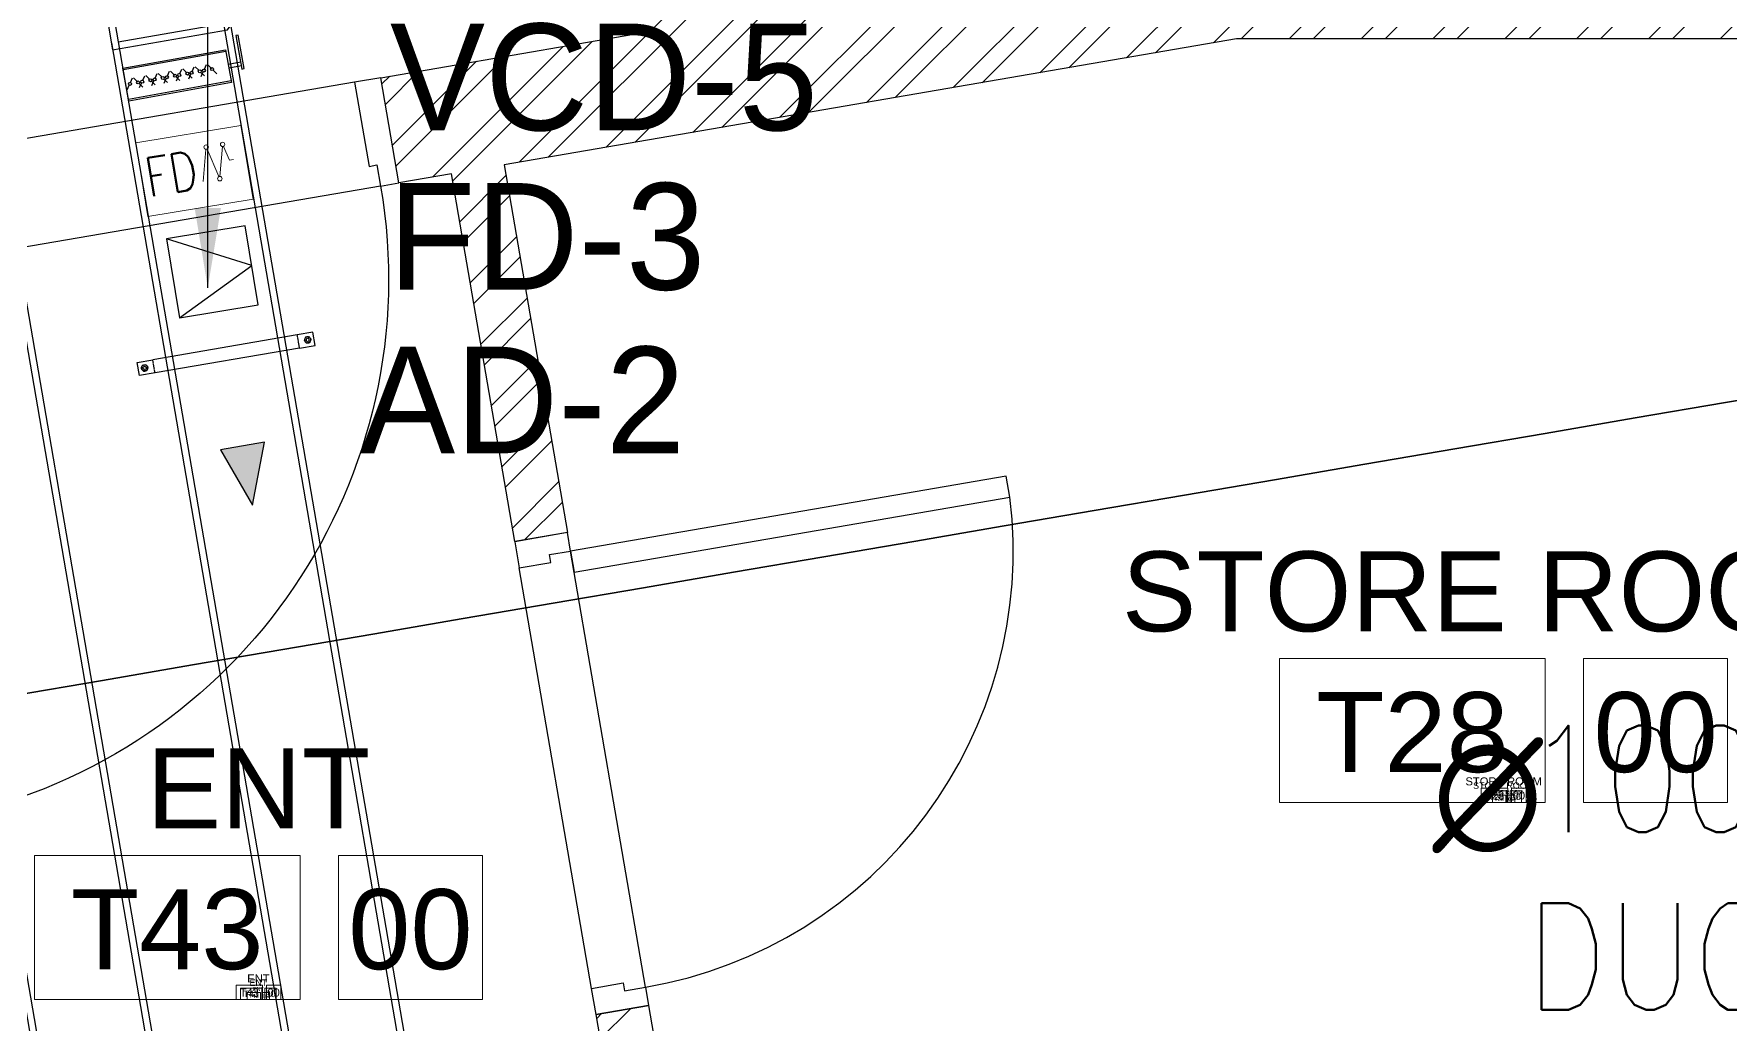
# Model space of a CAD drawing. Header units: millimetres. Extents: x -9226 to 166212, y -13 to 97274.
# Drawn here: x 38507 to 41687, y 21232 to 23089 of the extents above; entities that cross this region are included whole.
import ezdxf
from ezdxf.enums import TextEntityAlignment as Align

# ---------------------------------------------------------------- set-up
doc = ezdxf.new("R2010")
doc.units = ezdxf.units.MM
doc.linetypes.add('23491-GN-XR-PLOT LIMIT$0$DASHED', pattern=[0.75, 0.5, -0.25])
doc.linetypes.add('HIDDEN', pattern=[9.525, 6.35, -3.175])
doc.layers.get('0').update_dxf_attribs({"color": 8})
for name, color, linetype in [('-TEXT', 7, 'Continuous'), ('1.INS', 8, 'Continuous'), ('1.support 2', 7, 'Continuous'), ('23491-GN-XR-PLOT LIMIT$0$ARCADE', 8, 'Continuous'), ('23491-GN-XR-PLOT LIMIT$0$PODIUM', 8, 'Continuous'), ('23491-GN-XR-PLOT LIMIT$0$RETAIL', 8, 'Continuous'), ('EAD', 30, 'Continuous'), ('ETA-AC-SUPPORT', 25, 'Continuous'), ('FAD', 3, 'Continuous'), ('IZ-AC-VCD', 4, 'Continuous'), ('LETER LINE', 7, 'Continuous'), ('VCD SHE', 7, 'Continuous')]:
    doc.layers.add(name, color=color, linetype=linetype)
for name, color, linetype, lineweight in [('1.XREF', 8, 'Continuous', 9), ('23491-XR-AR-2ND FLOOR PLAN$0$23491-XR-AR-2ND FLOOR PLAN$0$23491-XR-AR-TYP-FLOOR$0$Zone-6_30May22$0$TYP$0$2B+G+19+R Typical Floor$0$A-DOOR', 8, 'Continuous', 25), ('23491-XR-AR-2ND FLOOR PLAN$0$23491-XR-AR-2ND FLOOR PLAN$0$A-WALL', 8, 'Continuous', 30), ('23491-XR-AR-2ND FLOOR PLAN$0$23491-XR-AR-TYP-FLOOR$0$A-WALL-PATT', 8, 'Continuous', 5), ('23491-XR-AR-2ND FLOOR PLAN$0$23491-XR-AR-TYP-FLOOR$0$Zone-6_30May22$0$TYP$0$2B+G+19+R Typical Floor$0$A-DOOR', 8, 'Continuous', 25), ('23491-XR-AR-2ND FLOOR PLAN$0$A-FLOR-IDEN', 8, 'Continuous', 9), ('23491-XR-AR-2ND FLOOR PLAN$0$A-FLOR-IDEN @ 10', 8, 'Continuous', 9), ('23491-XR-AR-2ND FLOOR PLAN$0$A-FLOR-IDEN @ 100', 8, 'Continuous', 9), ('23491-XR-AR-2ND FLOOR PLAN$0$A-FLOR-IDEN @ 5', 8, 'Continuous', 9), ('23491-XR-AR-2ND FLOOR PLAN$0$A-FLOR-IDEN @ 8', 8, 'Continuous', 9), ('23491-XR-AR-2ND FLOOR PLAN$0$A-WALL', 8, 'Continuous', 30), ('23491-XR-AR-2ND FLOOR PLAN$0$A-WALL-CAVI', 8, 'Continuous', 15), ('A-ANNO-DIMS', 8, 'Continuous', 9), ('HVAC-VOL-SPD-S01-M-01-0400 R-01$0$HVAC-VOL-SPD-S01-M-01-0400 R-01$0$000-VL-M-FD', 20, 'Continuous', 20)]:
    doc.layers.add(name, color=color, linetype=linetype, lineweight=lineweight)
doc.styles.add('23491-XR-AR-2ND FLOOR PLAN$0$23491-XR-AR-2ND FLOOR PLAN$0$SDC-TEXT_4_2', font='arial.ttf')
doc.styles.add('23491-XR-AR-2ND FLOOR PLAN$0$SDC-TEXT_4_2', font='arial.ttf')
doc.styles.add('HVAC-VOL-SPD-S01-M-01-0400 R-01$0$HVAC-VOL-SPD-S01-M-01-0400 R-01$0$ROMANS', font='romans.shx', dxfattribs={"width": 0.75})
doc.styles.add('JSE', font='romans.shx', dxfattribs={"width": 0.85})
doc.styles.add('ROMANS', font='isocp.shx', dxfattribs={"width": 0.8})
doc.styles.add('SDC-TEXT-ARB', font='sdc-arb.shx', dxfattribs={"height": 0.5})
doc.dimstyles.new('JSE', dxfattribs={"dimtxt": 50, "dimasz": 150, "dimexe": 0.18, "dimexo": 0.0625, "dimgap": 50, "dimtad": 0, "dimdec": 0, "dimrnd": 5, "dimzin": 0, "dimdsep": 46, "dimtxsty": 'ROMANS', "dimcen": 0.09, "dimclrd": 7, "dimclre": 7, "dimclrt": 7, "dimadec": 0, "dimazin": 0, "dimtfac": 1, "dimtdec": 0, "dimtofl": 0, "dimtmove": 0, "dimatfit": 3, "dimfxl": 1, "dimtolj": 1, "dimtzin": 0, "dimarcsym": 1})

# ---------------------------------------------------------------- blocks, each defined once
blk = doc.blocks.new('*U535')
at = {"layer": '23491-XR-AR-2ND FLOOR PLAN$0$23491-XR-AR-TYP-FLOOR$0$Zone-6_30May22$0$TYP$0$2B+G+19+R Typical Floor$0$A-DOOR', "color": 8}
for p, q in [((1.065, 0), (0.035, 0)), ((1.05, -0.2), (0.05, -0.2))]:
    blk.add_line(p, q, dxfattribs=at)
blk.add_lwpolyline([(0.075, 0), (0.075, 1.0292), (0.035, 1.0292), (0.035, 0)], close=True, dxfattribs=at)
for points in [[(0.035, 0), (0, 0), (0, -0.2), (0.05, -0.2), (0.05, -0.04), (0.035, -0.04), (0.035, 0)], [(1.065, 0), (1.1, 0), (1.1, -0.2), (1.05, -0.2), (1.05, -0.04), (1.065, -0.04), (1.065, 0)]]:
    blk.add_lwpolyline(points, dxfattribs=at)
blk.add_arc((0.035, 0), 1.03, 0, 87.7744, dxfattribs=at)
blk = doc.blocks.new('*U507')
at = {"color": 8, "linetype": 'ByBlock'}
for points in [[(1.3, 0), (-7, 0), (-7, 4.5), (1.3, 4.5)], [(2.5, 0), (7, 0), (7, 4.5), (2.5, 4.5)]]:
    blk.add_lwpolyline(points, close=True, dxfattribs=at)
at = {"color": 8, "linetype": 'ByBlock', "style": '23491-XR-AR-2ND FLOOR PLAN$0$SDC-TEXT_4_2'}
for tag, p in [('ROOM-NAME-2', (0, 9.95)), ('ROOM-NAME-1', (0, 6.6)), ('ROOM-NO.', (-2.85, 2.2)), ('ROOM-FINISH', (4.75, 2.2))]:
    blk.add_attdef(tag, text='', height=2.5, dxfattribs=at).set_placement(p, align=Align.MIDDLE_CENTER)
blk = doc.blocks.new('*U743')
at = {"layer": '23491-XR-AR-2ND FLOOR PLAN$0$A-FLOR-IDEN @ 10', "color": 8}
ref = blk.add_blockref('*U507', (38928.3, 21278.4), dxfattribs=dict(at, xscale=5.999999999999999, yscale=5.999999999999999, zscale=5.999999999999999))
ref.add_attrib('ROOM-NO.', 'T43', dxfattribs={"layer": '0', "color": 0, "linetype": 'ByBlock', "height": 15, "style": '23491-XR-AR-2ND FLOOR PLAN$0$SDC-TEXT_4_2'}).set_placement((38911.2, 21291.6), align=Align.MIDDLE_CENTER)
ref.add_attrib('ROOM-FINISH', '00', dxfattribs={"layer": '0', "color": 0, "linetype": 'ByBlock', "height": 15, "style": '23491-XR-AR-2ND FLOOR PLAN$0$SDC-TEXT_4_2'}).set_placement((38956.8, 21291.6), align=Align.MIDDLE_CENTER)
ref.add_attrib('ROOM-NAME-1', 'ENT', dxfattribs={"layer": '0', "color": 0, "linetype": 'ByBlock', "height": 15, "style": '23491-XR-AR-2ND FLOOR PLAN$0$SDC-TEXT_4_2'}).set_placement((38928.3, 21318), align=Align.MIDDLE_CENTER)
at = {"layer": '23491-XR-AR-2ND FLOOR PLAN$0$A-FLOR-IDEN @ 100', "color": 8}
ref = blk.add_blockref('*U507', (38928.3, 21278.4), dxfattribs=dict(at, xscale=60, yscale=60, zscale=60))
ref.add_attrib('ROOM-NO.', 'T43', dxfattribs={"layer": '0', "color": 0, "linetype": 'ByBlock', "height": 150, "style": '23491-XR-AR-2ND FLOOR PLAN$0$SDC-TEXT_4_2'}).set_placement((38757.3, 21410.4), align=Align.MIDDLE_CENTER)
ref.add_attrib('ROOM-FINISH', '00', dxfattribs={"layer": '0', "color": 0, "linetype": 'ByBlock', "height": 150, "style": '23491-XR-AR-2ND FLOOR PLAN$0$SDC-TEXT_4_2'}).set_placement((39213.3, 21410.4), align=Align.MIDDLE_CENTER)
ref.add_attrib('ROOM-NAME-1', 'ENT', dxfattribs={"layer": '0', "color": 0, "linetype": 'ByBlock', "height": 150, "style": '23491-XR-AR-2ND FLOOR PLAN$0$SDC-TEXT_4_2'}).set_placement((38928.3, 21674.4), align=Align.MIDDLE_CENTER)
at = {"layer": '23491-XR-AR-2ND FLOOR PLAN$0$A-FLOR-IDEN @ 5', "color": 8}
ref = blk.add_blockref('*U507', (38928.3, 21278.4), dxfattribs=dict(at, xscale=3, yscale=3, zscale=3))
ref.add_attrib('ROOM-NO.', 'T43', dxfattribs={"layer": '0', "color": 0, "linetype": 'ByBlock', "height": 7.5, "style": '23491-XR-AR-2ND FLOOR PLAN$0$SDC-TEXT_4_2'}).set_placement((38919.8, 21285), align=Align.MIDDLE_CENTER)
ref.add_attrib('ROOM-FINISH', '00', dxfattribs={"layer": '0', "color": 0, "linetype": 'ByBlock', "height": 7.5, "style": '23491-XR-AR-2ND FLOOR PLAN$0$SDC-TEXT_4_2'}).set_placement((38942.6, 21285), align=Align.MIDDLE_CENTER)
ref.add_attrib('ROOM-NAME-1', 'ENT', dxfattribs={"layer": '0', "color": 0, "linetype": 'ByBlock', "height": 7.5, "style": '23491-XR-AR-2ND FLOOR PLAN$0$SDC-TEXT_4_2'}).set_placement((38928.3, 21298.2), align=Align.MIDDLE_CENTER)
at = {"layer": '23491-XR-AR-2ND FLOOR PLAN$0$A-FLOR-IDEN @ 8', "color": 8}
ref = blk.add_blockref('*U507', (38928.3, 21278.4), dxfattribs=dict(at, xscale=4.8, yscale=4.8, zscale=4.8))
ref.add_attrib('ROOM-NO.', 'T43', dxfattribs={"layer": '0', "color": 0, "linetype": 'ByBlock', "height": 12, "style": '23491-XR-AR-2ND FLOOR PLAN$0$SDC-TEXT_4_2'}).set_placement((38914.6, 21289), align=Align.MIDDLE_CENTER)
ref.add_attrib('ROOM-FINISH', '00', dxfattribs={"layer": '0', "color": 0, "linetype": 'ByBlock', "height": 12, "style": '23491-XR-AR-2ND FLOOR PLAN$0$SDC-TEXT_4_2'}).set_placement((38951.1, 21289), align=Align.MIDDLE_CENTER)
ref.add_attrib('ROOM-NAME-1', 'ENT', dxfattribs={"layer": '0', "color": 0, "linetype": 'ByBlock', "height": 12, "style": '23491-XR-AR-2ND FLOOR PLAN$0$SDC-TEXT_4_2'}).set_placement((38928.3, 21310.1), align=Align.MIDDLE_CENTER)
blk = doc.blocks.new('23491-GN-XR-PLOT LIMIT')
at = {"layer": '23491-GN-XR-PLOT LIMIT$0$ARCADE', "color": 8}
blk.add_lwpolyline([(48271.7, 23525.6, 0.000496), (5000, 16088.4), (5000, 11014.2, -0.000526), (50902.2, 18902.5), (55000, 23715.1), (55000, 82243.6), (50763.6, 86480), (9264.6, 86480), (5000, 82215.4), (5000, 81480), (48692.6, 81480), (50500, 80172.6), (50500, 25555.4)], format="xyb", close=True, dxfattribs=at)
at = {"layer": '23491-GN-XR-PLOT LIMIT$0$PODIUM', "color": 8, "linetype": '23491-GN-XR-PLOT LIMIT$0$DASHED', "ltscale": 15, "flags": 128}
blk.add_lwpolyline([(5000, 82215.4), (5000, 11014.2, -0.000526), (50902.2, 18902.5), (55000, 23715.1), (55000, 82243.6), (50763.6, 86480), (9264.6, 86480)], format="xyb", close=True, dxfattribs=at)
blk.add_lwpolyline([(5000, 82215.4), (5000, 11014.2, -0.000526), (50902.2, 18902.5), (55000, 23715.1), (55000, 82243.6), (50763.6, 86480), (9264.6, 86480)], format="xyb", close=True, dxfattribs=at)
at = {"layer": '23491-GN-XR-PLOT LIMIT$0$RETAIL', "color": 8}
blk.add_lwpolyline([(48271.7, 23525.6), (50500, 25555.4), (50500, 80172.6), (48692.6, 81480), (5000, 81480), (5000, 71480), (40000, 71480), (40000, 32256.2, 0.000401), (5000, 26236.7), (5000, 16088.4, -0.000496)], format="xyb", close=True, dxfattribs=at)
blk = doc.blocks.new('*U510')
at = {"layer": '23491-XR-AR-2ND FLOOR PLAN$0$23491-XR-AR-2ND FLOOR PLAN$0$23491-XR-AR-TYP-FLOOR$0$Zone-6_30May22$0$TYP$0$2B+G+19+R Typical Floor$0$A-DOOR', "color": 8}
for p, q in [((0.865, 0), (0.035, 0)), ((0.85, -0.1), (0.05, -0.1))]:
    blk.add_line(p, q, dxfattribs=at)
blk.add_lwpolyline([(0.075, 0), (0.075, 0.829), (0.035, 0.829), (0.035, 0)], close=True, dxfattribs=at)
for points in [[(0.035, 0), (0, 0), (0, -0.1), (0.05, -0.1), (0.05, -0.04), (0.035, -0.04), (0.035, 0)], [(0.865, 0), (0.9, 0), (0.9, -0.1), (0.85, -0.1), (0.85, -0.04), (0.865, -0.04), (0.865, 0)]]:
    blk.add_lwpolyline(points, dxfattribs=at)
blk.add_arc((0.035, 0), 0.83, 360, 87.2377, dxfattribs=at)
blk = doc.blocks.new('*U531')
at = {"color": 8, "linetype": 'ByBlock'}
for points in [[(1.3, 0), (-7, 0), (-7, 4.5), (1.3, 4.5)], [(2.5, 0), (7, 0), (7, 4.5), (2.5, 4.5)]]:
    blk.add_lwpolyline(points, close=True, dxfattribs=at)
at = {"color": 8, "linetype": 'ByBlock', "style": '23491-XR-AR-2ND FLOOR PLAN$0$23491-XR-AR-2ND FLOOR PLAN$0$SDC-TEXT_4_2'}
for tag, p in [('ROOM-NAME-2', (0, 9.95)), ('ROOM-NAME-1', (0, 6.6)), ('ROOM-NO.', (-2.85, 2.2)), ('ROOM-FINISH', (4.75, 2.2))]:
    blk.add_attdef(tag, text='', height=2.5, dxfattribs=at).set_placement(p, align=Align.MIDDLE_CENTER)
blk = doc.blocks.new('*U849')
at = {"layer": '23491-XR-AR-2ND FLOOR PLAN$0$A-FLOR-IDEN @ 10', "color": 8}
ref = blk.add_blockref('*U531', (41262.9, 21648), dxfattribs=dict(at, xscale=5.999999999999999, yscale=5.999999999999999, zscale=5.999999999999999))
ref.add_attrib('ROOM-NO.', 'T28', dxfattribs={"layer": '0', "color": 0, "linetype": 'ByBlock', "height": 15, "style": '23491-XR-AR-2ND FLOOR PLAN$0$23491-XR-AR-2ND FLOOR PLAN$0$SDC-TEXT_4_2'}).set_placement((41245.8, 21661.2), align=Align.MIDDLE_CENTER)
ref.add_attrib('ROOM-FINISH', '00', dxfattribs={"layer": '0', "color": 0, "linetype": 'ByBlock', "height": 15, "style": '23491-XR-AR-2ND FLOOR PLAN$0$23491-XR-AR-2ND FLOOR PLAN$0$SDC-TEXT_4_2'}).set_placement((41291.4, 21661.2), align=Align.MIDDLE_CENTER)
ref.add_attrib('ROOM-NAME-1', 'STORE ROOM', dxfattribs={"layer": '0', "color": 0, "linetype": 'ByBlock', "height": 15, "style": '23491-XR-AR-2ND FLOOR PLAN$0$23491-XR-AR-2ND FLOOR PLAN$0$SDC-TEXT_4_2'}).set_placement((41262.9, 21687.6), align=Align.MIDDLE_CENTER)
at = {"layer": '23491-XR-AR-2ND FLOOR PLAN$0$A-FLOR-IDEN @ 100', "color": 8}
ref = blk.add_blockref('*U531', (41262.9, 21648), dxfattribs=dict(at, xscale=60, yscale=60, zscale=60))
ref.add_attrib('ROOM-NO.', 'T28', dxfattribs={"layer": '0', "color": 0, "linetype": 'ByBlock', "height": 150, "style": '23491-XR-AR-2ND FLOOR PLAN$0$23491-XR-AR-2ND FLOOR PLAN$0$SDC-TEXT_4_2'}).set_placement((41091.9, 21780), align=Align.MIDDLE_CENTER)
ref.add_attrib('ROOM-FINISH', '00', dxfattribs={"layer": '0', "color": 0, "linetype": 'ByBlock', "height": 150, "style": '23491-XR-AR-2ND FLOOR PLAN$0$23491-XR-AR-2ND FLOOR PLAN$0$SDC-TEXT_4_2'}).set_placement((41547.9, 21780), align=Align.MIDDLE_CENTER)
ref.add_attrib('ROOM-NAME-1', 'STORE ROOM', dxfattribs={"layer": '0', "color": 0, "linetype": 'ByBlock', "height": 150, "style": '23491-XR-AR-2ND FLOOR PLAN$0$23491-XR-AR-2ND FLOOR PLAN$0$SDC-TEXT_4_2'}).set_placement((41262.9, 22044), align=Align.MIDDLE_CENTER)
at = {"layer": '23491-XR-AR-2ND FLOOR PLAN$0$A-FLOR-IDEN @ 5', "color": 8}
ref = blk.add_blockref('*U531', (41262.9, 21648), dxfattribs=dict(at, xscale=3, yscale=3, zscale=3))
ref.add_attrib('ROOM-NO.', 'T28', dxfattribs={"layer": '0', "color": 0, "linetype": 'ByBlock', "height": 7.5, "style": '23491-XR-AR-2ND FLOOR PLAN$0$23491-XR-AR-2ND FLOOR PLAN$0$SDC-TEXT_4_2'}).set_placement((41254.4, 21654.6), align=Align.MIDDLE_CENTER)
ref.add_attrib('ROOM-FINISH', '00', dxfattribs={"layer": '0', "color": 0, "linetype": 'ByBlock', "height": 7.5, "style": '23491-XR-AR-2ND FLOOR PLAN$0$23491-XR-AR-2ND FLOOR PLAN$0$SDC-TEXT_4_2'}).set_placement((41277.2, 21654.6), align=Align.MIDDLE_CENTER)
ref.add_attrib('ROOM-NAME-1', 'STORE ROOM', dxfattribs={"layer": '0', "color": 0, "linetype": 'ByBlock', "height": 7.5, "style": '23491-XR-AR-2ND FLOOR PLAN$0$23491-XR-AR-2ND FLOOR PLAN$0$SDC-TEXT_4_2'}).set_placement((41262.9, 21667.8), align=Align.MIDDLE_CENTER)
at = {"layer": '23491-XR-AR-2ND FLOOR PLAN$0$A-FLOR-IDEN @ 8', "color": 8}
ref = blk.add_blockref('*U531', (41262.9, 21648), dxfattribs=dict(at, xscale=4.8, yscale=4.8, zscale=4.8))
ref.add_attrib('ROOM-NO.', 'T28', dxfattribs={"layer": '0', "color": 0, "linetype": 'ByBlock', "height": 12, "style": '23491-XR-AR-2ND FLOOR PLAN$0$23491-XR-AR-2ND FLOOR PLAN$0$SDC-TEXT_4_2'}).set_placement((41249.2, 21658.6), align=Align.MIDDLE_CENTER)
ref.add_attrib('ROOM-FINISH', '00', dxfattribs={"layer": '0', "color": 0, "linetype": 'ByBlock', "height": 12, "style": '23491-XR-AR-2ND FLOOR PLAN$0$23491-XR-AR-2ND FLOOR PLAN$0$SDC-TEXT_4_2'}).set_placement((41285.7, 21658.6), align=Align.MIDDLE_CENTER)
ref.add_attrib('ROOM-NAME-1', 'STORE ROOM', dxfattribs={"layer": '0', "color": 0, "linetype": 'ByBlock', "height": 12, "style": '23491-XR-AR-2ND FLOOR PLAN$0$23491-XR-AR-2ND FLOOR PLAN$0$SDC-TEXT_4_2'}).set_placement((41262.9, 21679.7), align=Align.MIDDLE_CENTER)
blk = doc.blocks.new('23491-XR-AR-2ND FLOOR PLAN')
at = {"layer": '23491-XR-AR-2ND FLOOR PLAN$0$23491-XR-AR-TYP-FLOOR$0$A-WALL-PATT'}
h = blk.add_hatch(dxfattribs=at)
h.set_pattern_fill('ANSI32', color=8, scale=10)
h.paths.add_polyline_path([(42213.5, 22349.4), (42088, 23080), (42450, 23080), (42450, 22389.8)], flags=16)
h.paths.add_polyline_path([(40350, 23212.1), (40350, 23780), (39750, 23780), (39750, 23109)], flags=16)
h.paths.add_polyline_path([(40450, 25780), (40550, 25780), (40550, 25880), (40450, 25880)], flags=17)
h.paths.add_polyline_path([(42350, 23280), (42250, 23280), (42250, 23280), (40745.3, 23280), (40450, 23229.3), (40450, 23880), (39850, 23880), (39850, 25980), (39650, 25980), (39650, 23091.8), (39158, 23007.2), (39191.8, 22810.1), (39290.4, 22827.1), (39408.9, 22137.2), (39507.5, 22154.1), (39388.9, 22844), (40762.3, 23080), (41986.5, 23080), (42688.2, 18996.4), (42866.9, 19027.7), (42850, 19126), (42769.8, 19112.2), (42490.3, 20738.8), (43554.4, 20921.7), (43537.4, 21020.2), (42522.6, 20845.8), (42279.7, 22259.3), (42550, 22305.4), (42550, 23080), (43850, 23080), (43850, 22030), (44450, 22030), (44450, 21999.7), (44550, 21999.7), (44550, 22130), (43950, 22130), (43950, 23080), (48000, 23080), (48000, 23280), (42350, 23280)])
h = blk.add_hatch(dxfattribs=at)
h.set_pattern_fill('ANSI32', color=8, scale=10)
h.paths.add_polyline_path([(39561.3, 21250.2), (39659.9, 21267.1), (39744.6, 20774.2), (42307, 21214.6), (42324, 21116.1), (39663, 20658.8)])
at = {"layer": '23491-XR-AR-2ND FLOOR PLAN$0$23491-XR-AR-2ND FLOOR PLAN$0$A-WALL', "color": 8}
blk.add_lwpolyline([(39663, 20658.8), (39561.3, 21250.2), (39659.9, 21267.1), (39744.6, 20774.3)], dxfattribs=at)
at = {"layer": '23491-XR-AR-2ND FLOOR PLAN$0$A-WALL', "color": 8}
for p, q in [((39158, 23007.2), (39650, 23091.8)), ((40762.3, 23080), (39388.9, 22844)), ((41986.5, 23080), (40762.3, 23080)), ((39191.8, 22810.1), (39158, 23007.2)), ((39388.9, 22844), (39507.5, 22154.1)), ((39290.4, 22827.1), (39191.8, 22810.1)), ((39408.9, 22137.2), (39290.4, 22827.1)), ((39507.5, 22154.1), (39408.9, 22137.2))]:
    blk.add_line(p, q, dxfattribs=at)
at = {"layer": '23491-XR-AR-2ND FLOOR PLAN$0$23491-XR-AR-2ND FLOOR PLAN$0$23491-XR-AR-TYP-FLOOR$0$Zone-6_30May22$0$TYP$0$2B+G+19+R Typical Floor$0$A-DOOR', "color": 8, "xscale": 1000.000000000003, "yscale": 1000.000000000003, "zscale": 1000.000000000003, "rotation": 279.7502717574782}
blk.add_blockref('*U510', (39507.5, 22154.1), dxfattribs=at)
at = {"layer": '23491-XR-AR-2ND FLOOR PLAN$0$23491-XR-AR-TYP-FLOOR$0$Zone-6_30May22$0$TYP$0$2B+G+19+R Typical Floor$0$A-DOOR', "color": 8, "xscale": -999.9999999999936, "yscale": 999.9999999999936, "zscale": 999.9999999999973, "rotation": 189.7502717617888}
blk.add_blockref('*U535', (38107.7, 22623.8), dxfattribs=at)
at = {"layer": '23491-XR-AR-2ND FLOOR PLAN$0$A-FLOR-IDEN'}
for name in ['*U849', '*U743']:
    blk.add_blockref(name, (0, 0), dxfattribs=at)
at = {"layer": '23491-XR-AR-2ND FLOOR PLAN$0$A-WALL-CAVI', "color": 8}
blk.add_blockref('23491-GN-XR-PLOT LIMIT', (0, 0), dxfattribs=at)
blk = doc.blocks.new('XREF')
at = {"layer": 'A-ANNO-DIMS', "color": 8}
blk.add_blockref('23491-XR-AR-2ND FLOOR PLAN', (0, 0), dxfattribs=at)
blk = doc.blocks.new('*U542')
at = {"layer": 'IZ-AC-VCD', "color": 5}
for p, q in [((-10, 416.7), (-10, 0)), ((110, 416.7), (110, 0))]:
    blk.add_line(p, q, dxfattribs=at)
at = {"layer": 'IZ-AC-VCD', "color": 5, "extrusion": (0, 0, -1)}
for p, q in [((41.5, 467.5), (41.5, 416.7)), ((58.5, 416.7), (58.5, 467.5))]:
    blk.add_line(p, q, dxfattribs=at)
at = {"layer": 'IZ-AC-VCD', "color": 5}
for points in [[(29.2, 475.9), (165.1, 475.9), (165.1, 467.5), (29.2, 467.5)], [(-16.7, 0), (116.7, 0), (116.7, 416.7), (-16.7, 416.7)]]:
    blk.add_lwpolyline(points, close=True, dxfattribs=at)
at = {"layer": 'IZ-AC-VCD', "color": 7, "extrusion": (0, 0, -1)}
for points in [[(-28.6, 364.9), (-45.1, 353.4)], [(-54.9, 346.6), (-71.4, 335.1)], [(-28.6, 314.9), (-45.1, 303.4)], [(-28.6, 301.8), (-45.1, 313.2)], [(-54.9, 320.1), (-71.4, 331.5)], [(-54.9, 296.6), (-71.4, 285.1)], [(-54.9, 270.1), (-71.4, 281.5)], [(-28.6, 264.9), (-45.1, 253.4)], [(-28.6, 251.8), (-45.1, 263.2)], [(-28.6, 214.9), (-45.1, 203.4)], [(-28.6, 201.8), (-45.1, 213.2)], [(-54.9, 246.6), (-71.4, 235.1)], [(-54.9, 220.1), (-71.4, 231.5)], [(-28.6, 164.9), (-45.1, 153.4)], [(-28.6, 151.8), (-45.1, 163.2)], [(-54.9, 196.6), (-71.4, 185.1)], [(-54.9, 170.1), (-71.4, 181.5)], [(-54.9, 146.6), (-71.4, 135.1)], [(-28.6, 114.9), (-45.1, 103.4)], [(-28.6, 101.8), (-45.1, 113.2)], [(-54.9, 120.1), (-71.4, 131.5)], [(-54.9, 96.6), (-71.4, 85.1)], [(-54.9, 70.1), (-71.4, 81.5)], [(-28.6, 64.9), (-45.1, 53.4)], [(-28.6, 51.8), (-45.1, 63.2)], [(-28.6, 1.8), (-45.1, 13.2)], [(-54.9, 46.6), (-71.4, 35.1)], [(-54.9, 20.1), (-71.4, 31.5)]]:
    blk.add_lwpolyline(points, dxfattribs=at)
for centre in [(-50, 350), (-50, 316.7), (-50, 300), (-50, 266.7), (-50, 250), (-50, 216.7), (-50, 200), (-50, 166.7), (-50, 150), (-50, 116.7), (-50, 100), (-50, 66.7), (-50, 50), (-50, 16.7)]:
    blk.add_circle(centre, 6, dxfattribs=at)
blk = doc.blocks.new('*U547')
at = {"layer": 'HVAC-VOL-SPD-S01-M-01-0400 R-01$0$HVAC-VOL-SPD-S01-M-01-0400 R-01$0$000-VL-M-FD'}
for p, q in [((228, 106.6), (213.4, 48.1)), ((243.7, 52.1), (230.1, 106.6)), ((259.3, 106.6), (245.7, 52.1)), ((268.2, 79.4), (261.3, 106.6)), ((276, 79.4), (268.2, 79.4))]:
    blk.add_line(p, q, dxfattribs=at)
blk.add_lwpolyline([(100, 140), (100, 0), (300, 0), (300, 140)], close=True, dxfattribs=at)
for centre in [(229, 110.7), (260.3, 110.7), (244.7, 48.1)]:
    blk.add_circle(centre, 4.17, dxfattribs=at)
at = {"layer": 'HVAC-VOL-SPD-S01-M-01-0400 R-01$0$HVAC-VOL-SPD-S01-M-01-0400 R-01$0$000-VL-M-FD', "style": 'HVAC-VOL-SPD-S01-M-01-0400 R-01$0$HVAC-VOL-SPD-S01-M-01-0400 R-01$0$ROMANS', "width": 0.8}
blk.add_text('FD', height=72.53, rotation=360, dxfattribs=at).set_placement((108.1, 72.2), align=Align.MIDDLE_LEFT)
blk = doc.blocks.new('HVAC-VOL-SPD-S01-M-01-0400 R-01$0$HVAC-VOL-SPD-S01-M-01-0400 R-01$0$A$C2F9C6816')
blk.add_hatch(color=256).paths.add_polyline_path([(-198.8, -78.6), (-398.8, -153.6), (-198.8, -228.6)])
for p, q in [((-198.8, -78.6), (-398.8, -153.6)), ((-198.8, -228.6), (-198.8, -78.6)), ((-398.8, -153.6), (-198.8, -228.6))]:
    blk.add_line(p, q)
blk = doc.blocks.new('t')
at = {"layer": 'ETA-AC-SUPPORT', "color": 7, "linetype": 'HIDDEN', "ltscale": 0.3, "extrusion": (2.40653e-07, 5.25136e-08, 1)}
for p, q in [((4429.3, -9484.4, 0), (4379.3, -9484.4, 0)), ((4392.9, -9513, 0), (4404.3, -9506.4, 0)), ((4392.9, -9526.2, 0), (4392.9, -9513, 0)), ((4415.8, -9513, 0), (4404.3, -9506.4, 0)), ((4415.8, -9526.2, 0), (4415.8, -9513, 0)), ((4392.9, -9526.2, 0), (4404.3, -9532.9, 0)), ((4415.8, -9526.2, 0), (4404.3, -9532.9, 0))]:
    blk.add_line(p, q, dxfattribs=at)
at = {"layer": 'ETA-AC-SUPPORT', "color": 7, "linetype": 'Continuous', "ltscale": 0.3, "extrusion": (2.40653e-07, 5.25136e-08, 1), "elevation": 0}
blk.add_lwpolyline([(4429.3, -9484.4), (4429.3, -9543.9), (4379.3, -9543.9), (4379.3, -9484.4)], dxfattribs=at)
at = {"layer": 'ETA-AC-SUPPORT', "color": 7, "linetype": 'HIDDEN', "ltscale": 0.3, "extrusion": (2.40653e-07, 5.25136e-08, 1)}
for radius in [11.5, 6]:
    blk.add_circle((4404.3, -9519.6, 0), radius, dxfattribs=at)
blk = doc.blocks.new('*U549')
at = {"layer": 'ETA-AC-SUPPORT', "color": 7, "linetype": 'Continuous', "ltscale": 0.3, "extrusion": (2.40653e-07, 5.25136e-08, 1)}
for p, q in [((4404.3, -9239.6, 0), (4404.3, -9514.1, 0)), ((4429.3, -9239.6, 0), (4429.3, -9514.1, 0))]:
    blk.add_line(p, q, dxfattribs=at)
at = {"color": 7, "linetype": 'Continuous', "xscale": -0.5, "yscale": 0.5, "zscale": 0.5, "rotation": 180}
blk.add_blockref('t', (2214.7, -13981.8, 0), dxfattribs=at)
at = {"color": 7, "linetype": 'Continuous', "xscale": 0.5, "yscale": 0.5, "zscale": 0.5}
blk.add_blockref('t', (2214.7, -4771.9, 0), dxfattribs=at)
blk = doc.blocks.new('AD-01')
at = {"layer": 'VCD SHE'}
blk.add_lwpolyline([(62669, 57326.1), (62819, 57326.1), (62819, 57476.1), (62669, 57476.1)], close=True, dxfattribs=at)
blk.add_lwpolyline([(62669, 57476.1), (62744, 57326.1), (62819, 57476.1)], dxfattribs=at)

msp = doc.modelspace()

# ---------------------------------------------------------------- block references
at = {"layer": '1.XREF'}
msp.add_blockref('XREF', (0, 0), dxfattribs=at)

# ---------------------------------------------------------------- next in the draw order: linework, layer by layer
at = {"layer": '1.INS', "linetype": 'Continuous', "extrusion": (3.51973e-05, 5.17376e-06, 1), "elevation": 1.5}
msp.add_lwpolyline([(39343.4, 23603.2, -0.364844), (39017.2, 23224.6), (38013.9, 23051.1)], format="xyb", dxfattribs=at)
at = {"layer": '1.INS', "extrusion": (-0.000514324, -8.83852e-05, 1)}
for points, elevation in [([(39849, 18973.7), (39064.6, 23537.9)], 1387139), ([(39626.2, 18935.5), (38841.7, 23500.7)], 1387139), ([(38635.9, 23171.2), (38655, 23059.8), (38870.2, 23096.8), (38955.8, 23217.8)], -0.1), ([(38875.5, 23110.9), (39398.9, 20065.3)], -22), ([(38652.8, 23072.6), (39176.2, 20027.1)], -22)]:
    msp.add_lwpolyline(points, dxfattribs=dict(at, elevation=elevation))
at = {"layer": 'EAD', "extrusion": (-0.000514324, -8.83852e-05, 1), "elevation": 1387139}
for points in [[(39836.2, 18971.5), (39051.8, 23535.7)], [(39639, 18937.7), (38854.5, 23502.9)]]:
    msp.add_lwpolyline(points, dxfattribs=at)
at = {"layer": 'FAD', "linetype": 'Continuous', "extrusion": (3.51973e-05, 5.17376e-06, 1), "elevation": 1.5}
msp.add_lwpolyline([(39330.4, 23603.3, -0.364899), (39015.1, 23237.4), (38011.7, 23063.9)], format="xyb", dxfattribs=at)
at = {"layer": 'FAD', "extrusion": (-0.000514324, -8.83852e-05, 1)}
for points, elevation in [([(38648.7, 23173.4), (38665.6, 23074.8), (38862.7, 23108.7), (38945.1, 23225.3)], -0.1), ([(38862.7, 23108.7), (39386.1, 20063.1)], -22), ([(38665.6, 23074.8), (39189, 20029.3)], -22)]:
    msp.add_lwpolyline(points, dxfattribs=dict(at, elevation=elevation))

# ---------------------------------------------------------------- next in the draw order: block references
at = {"layer": '1.support 2', "linetype": 'ByBlock', "extrusion": (3.46185e-05, 6.35704e-06, 1), "xscale": 1.001591528757322, "yscale": 1.001591528757322, "zscale": 1.001591528757322, "rotation": 279.7508727620869}
msp.add_blockref('*U549', (47374.7, 28439.9, 1.4), dxfattribs=at)
at = {"layer": 'FAD', "color": 3, "extrusion": (3.33607e-07, -3.51958e-05, 1), "xscale": 0.5613210269334031, "yscale": 0.5613210269334031, "zscale": 0.5613210269334031, "rotation": 99.73219779667878}
msp.add_blockref('HVAC-VOL-SPD-S01-M-01-0400 R-01$0$HVAC-VOL-SPD-S01-M-01-0400 R-01$0$A$C2F9C6816', (38794.7, 22411.9, -0.8), dxfattribs=at)
at = {"layer": 'IZ-AC-VCD', "extrusion": (-9.45082e-05, 0.000543657, 1), "xscale": -0.4695684231146242, "yscale": 0.4695684231146239, "zscale": 0.469568423114619, "rotation": 280.2069286174122}
msp.add_blockref('*U542', (38683.9, 22971.2, 8.8), dxfattribs=at)
at = {"layer": 'LETER LINE', "rotation": 9.355425986745285}
msp.add_blockref('*U547', (38622.3, 22730.7, 0), dxfattribs=at)
at = {"layer": 'VCD SHE', "rotation": 99.3553752399496}
msp.add_blockref('AD-01', (105679, -29935.3, -0.1), dxfattribs=at)

# ---------------------------------------------------------------- next in the draw order: texts
at = {"layer": '-TEXT', "extrusion": (3.5195e-05, 4.02055e-07, 1), "insert": (41304.5, 21792.3, -8.7), "char_height": 200, "width": 2536.527, "attachment_point": 1, "text_direction": (1, 0, -3.5e-05), "style": 'JSE'}
msp.add_mtext('100 FLEX\\PDUCT', dxfattribs=at)
at = {"layer": 'VCD SHE', "style": 'SDC-TEXT-ARB'}
for s, p in [('VCD-5', (39174.9, 22908.7)), ('FD-3', (39172, 22609.7, 0)), ('AD-2', (39118.9, 22302.8, 0)), ('∅', (41129.5, 21566, 0))]:
    msp.add_text(s, height=200, dxfattribs=at).set_placement(p)

# ---------------------------------------------------------------- next in the draw order: leaders
at = {"layer": 'FAD'}
for points in [[(38833.4, 22613, 0), (38833.4, 24120.5, 0), (45299.2, 24120.5, 0)], [(35725.5, 21664.8, 5.8), (35725.5, 14768.7, 5.8), (45299.2, 14768.7, 5.8)]]:
    msp.add_leader(points, dimstyle='JSE', override={"dimgap": 50, "dimtad": 0}, dxfattribs=at)

doc.saveas('drawing.dxf')
